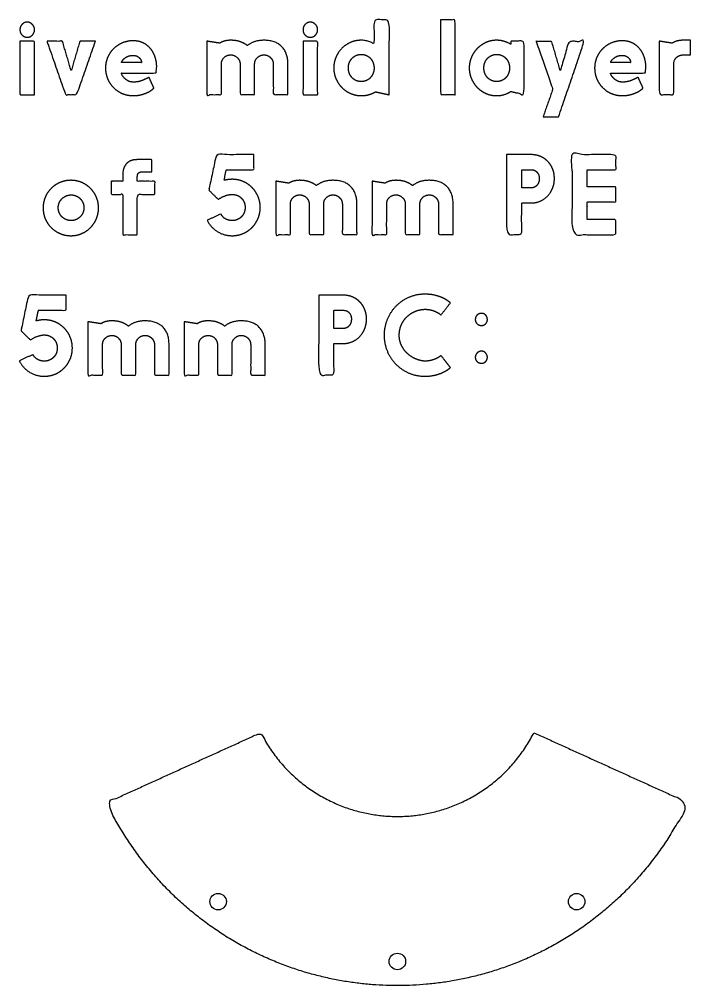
# Model space of a CAD drawing. Header units: millimetres. Extents: x 13 to 2477, y 20 to 1156.
# Drawn here: x 1615.3 to 1781.9, y 28.3 to 268.2 of the extents above; entities that cross this region are included whole.
import ezdxf

# ---------------------------------------------------------------- set-up
doc = ezdxf.new("R2010")
doc.units = ezdxf.units.MM
doc.header["$MEASUREMENT"] = 0
doc.layers.add('Work layer', color=254, linetype='Continuous', true_color=0xdddddd)

msp = doc.modelspace()

# ---------------------------------------------------------------- linework, layer by layer
at = {"layer": 'Work layer'}
for centre in [(1664.63, 49.15), (1753.6, 49.15), (1709.12, 34.29)]:
    msp.add_circle(centre, 2.05, dxfattribs=at)
for points, knots in [([(1615.45, 265.63), (1615.45, 266.37), (1615.98, 266.93), (1616.51, 267.5), (1617.28, 267.5), (1617.99, 267.5), (1618.53, 266.93), (1619.08, 266.37), (1619.08, 265.63), (1619.08, 264.84), (1618.53, 264.29), (1617.99, 263.75), (1617.28, 263.75), (1616.51, 263.75), (1615.98, 264.29), (1615.45, 264.84), (1615.45, 265.63)], [0, 0, 0, 1, 1, 2, 2, 3, 3, 4, 4, 5, 5, 6, 6, 7, 7, 8, 8, 8]), ([(1685.7, 265.63), (1685.7, 266.37), (1686.23, 266.93), (1686.76, 267.5), (1687.53, 267.5), (1688.24, 267.5), (1688.78, 266.93), (1689.33, 266.37), (1689.33, 265.63), (1689.33, 264.84), (1688.78, 264.29), (1688.24, 263.75), (1687.53, 263.75), (1686.76, 263.75), (1686.23, 264.29), (1685.7, 264.84), (1685.7, 265.63)], [0, 0, 0, 1, 1, 2, 2, 3, 3, 4, 4, 5, 5, 6, 6, 7, 7, 8, 8, 8]), ([(1707.08, 249.46), (1705.4, 249.83), (1703.73, 250.21), (1703.02, 249.81), (1702.11, 249.53), (1701.21, 249.25), (1700.17, 249.25), (1698.77, 249.25), (1697.52, 249.79), (1696.27, 250.34), (1695.34, 251.27), (1694.41, 252.2), (1693.87, 253.46), (1693.33, 254.71), (1693.33, 256.12), (1693.33, 257.53), (1693.86, 258.79), (1694.4, 260.04), (1695.32, 260.97), (1696.23, 261.9), (1697.46, 262.45), (1698.69, 263), (1700.08, 263), (1701, 263), (1701.81, 262.77), (1702.62, 262.55), (1703.33, 262.16), (1703.33, 265.13), (1703.33, 268.1), (1705.2, 268.1), (1707.08, 268.1), (1707.08, 258.78), (1707.08, 249.46)], [0, 0, 0, 1, 1, 2, 2, 3, 3, 4, 4, 5, 5, 6, 6, 7, 7, 8, 8, 9, 9, 10, 10, 11, 11, 12, 12, 13, 13, 14, 14, 15, 15, 16, 16, 16]), ([(1719.83, 268.05), (1721.64, 268.05), (1723.45, 268.05), (1723.45, 258.77), (1723.45, 249.5), (1721.64, 249.5), (1719.83, 249.5), (1719.83, 258.77), (1719.83, 268.05)], [0, 0, 0, 1, 1, 2, 2, 3, 3, 4, 4, 4]), ([(1615.45, 262.75), (1617.26, 262.75), (1619.08, 262.75), (1619.08, 256.11), (1619.08, 249.47), (1617.26, 249.47), (1615.45, 249.47), (1615.45, 256.11), (1615.45, 262.75)], [0, 0, 0, 1, 1, 2, 2, 3, 3, 4, 4, 4]), ([(1634.18, 262.75), (1631.87, 256.12), (1629.57, 249.5), (1628.17, 249.5), (1626.78, 249.5), (1624.48, 256.12), (1622.17, 262.75), (1624.09, 262.75), (1626.01, 262.75), (1627.06, 259.19), (1628.11, 255.64), (1628.11, 255.62), (1628.11, 255.59), (1628.11, 255.54), (1628.16, 255.54), (1628.19, 255.56), (1628.21, 255.59), (1628.21, 255.62), (1628.24, 255.64), (1629.27, 259.19), (1630.31, 262.75), (1632.24, 262.75), (1634.18, 262.75)], [0, 0, 0, 1, 1, 2, 2, 3, 3, 4, 4, 5, 5, 6, 6, 7, 7, 8, 8, 9, 9, 10, 10, 11, 11, 11]), ([(1643.56, 252.62), (1644.8, 252.62), (1645.72, 252.99), (1646.63, 253.36), (1647.32, 253.71), (1647.41, 253.75), (1647.51, 253.79), (1648.1, 252.46), (1648.7, 251.13), (1648.22, 250.65), (1647.59, 250.3), (1646.95, 249.94), (1646.27, 249.71), (1645.6, 249.48), (1644.9, 249.36), (1644.19, 249.25), (1643.56, 249.25), (1642.13, 249.25), (1640.88, 249.77), (1639.64, 250.3), (1638.69, 251.24), (1637.75, 252.18), (1637.22, 253.43), (1636.69, 254.67), (1636.69, 256.1), (1636.69, 257.5), (1637.22, 258.74), (1637.75, 259.99), (1638.68, 260.9), (1639.61, 261.81), (1640.85, 262.34), (1642.1, 262.87), (1643.5, 262.87), (1645.04, 262.87), (1646.15, 262.28), (1647.27, 261.68), (1647.98, 260.76), (1648.7, 259.83), (1649.04, 258.71), (1649.39, 257.59), (1649.39, 256.51), (1649.39, 255.66), (1649.17, 254.87), (1644.94, 254.87), (1640.7, 254.87), (1640.62, 254.87), (1640.62, 254.72), (1640.99, 253.88), (1641.77, 253.25), (1642.55, 252.62), (1643.56, 252.62)], [0, 0, 0, 1, 1, 2, 2, 3, 3, 4, 4, 5, 5, 6, 6, 7, 7, 8, 8, 9, 9, 10, 10, 11, 11, 12, 12, 13, 13, 14, 14, 15, 15, 16, 16, 17, 17, 18, 18, 19, 19, 20, 20, 21, 21, 22, 22, 23, 23, 24, 24, 25, 25, 25]), ([(1661.83, 262.78), (1663.45, 262.53), (1665.07, 262.28), (1665.66, 262.68), (1666.37, 262.84), (1667.07, 263), (1667.76, 263), (1669.07, 263), (1670.09, 262.65), (1671.12, 262.31), (1671.89, 261.67), (1673.46, 263), (1676.02, 263), (1678.84, 263), (1680.39, 261.46), (1681.95, 259.93), (1681.95, 257.12), (1681.95, 253.32), (1681.95, 249.51), (1680.14, 249.51), (1678.33, 249.51), (1678.33, 253.29), (1678.33, 257.07), (1678.33, 258.02), (1677.65, 258.69), (1676.97, 259.37), (1676.01, 259.37), (1675.08, 259.37), (1674.42, 258.76), (1673.75, 258.15), (1673.7, 257.22), (1673.7, 253.37), (1673.7, 249.51), (1671.89, 249.51), (1670.08, 249.51), (1670.08, 253.29), (1670.08, 257.07), (1670.08, 258.02), (1669.4, 258.69), (1668.72, 259.37), (1667.76, 259.37), (1666.83, 259.37), (1666.17, 258.76), (1665.5, 258.15), (1665.45, 257.22), (1665.45, 253.37), (1665.45, 249.51), (1663.64, 249.51), (1661.83, 249.51), (1661.83, 256.15), (1661.83, 262.78)], [0, 0, 0, 1, 1, 2, 2, 3, 3, 4, 4, 5, 5, 6, 6, 7, 7, 8, 8, 9, 9, 10, 10, 11, 11, 12, 12, 13, 13, 14, 14, 15, 15, 16, 16, 17, 17, 18, 18, 19, 19, 20, 20, 21, 21, 22, 22, 23, 23, 24, 24, 25, 25, 25]), ([(1685.7, 262.75), (1687.51, 262.75), (1689.33, 262.75), (1689.33, 256.11), (1689.33, 249.47), (1687.51, 249.47), (1685.7, 249.47), (1685.7, 256.11), (1685.7, 262.75)], [0, 0, 0, 1, 1, 2, 2, 3, 3, 4, 4, 4]), ([(1726.95, 256.12), (1726.95, 257.53), (1727.49, 258.79), (1728.03, 260.04), (1728.95, 260.97), (1729.87, 261.9), (1731.1, 262.45), (1732.33, 263), (1733.73, 263), (1734.7, 263), (1735.59, 262.73), (1736.48, 262.47), (1737.24, 262), (1737.26, 262.4), (1737.27, 262.8), (1738.92, 262.8), (1740.58, 262.8), (1740.58, 256.15), (1740.58, 249.5), (1738.93, 249.89), (1737.28, 250.29), (1735.7, 249.25), (1733.75, 249.25), (1732.35, 249.25), (1731.12, 249.79), (1729.88, 250.34), (1728.95, 251.27), (1728.03, 252.2), (1727.49, 253.46), (1726.95, 254.71), (1726.95, 256.12)], [0, 0, 0, 1, 1, 2, 2, 3, 3, 4, 4, 5, 5, 6, 6, 7, 7, 8, 8, 9, 9, 10, 10, 11, 11, 12, 12, 13, 13, 14, 14, 15, 15, 15]), ([(1749.11, 244), (1747.19, 244), (1745.27, 244), (1746.43, 247.31), (1747.6, 250.62), (1747.63, 250.7), (1747.63, 250.86), (1747.63, 250.99), (1747.6, 251.07), (1745.57, 256.9), (1743.55, 262.73), (1745.48, 262.73), (1747.41, 262.73), (1748.45, 259.18), (1749.48, 255.63), (1749.51, 255.6), (1749.51, 255.58), (1749.51, 255.52), (1749.54, 255.52), (1749.56, 255.55), (1749.59, 255.58), (1749.59, 255.6), (1749.61, 255.63), (1750.65, 259.18), (1751.68, 262.73), (1753.59, 262.73), (1755.5, 262.73), (1752.31, 253.36), (1749.11, 244)], [0, 0, 0, 1, 1, 2, 2, 3, 3, 4, 4, 5, 5, 6, 6, 7, 7, 8, 8, 9, 9, 10, 10, 11, 11, 12, 12, 13, 13, 14, 14, 14]), ([(1764.93, 252.62), (1766.18, 252.62), (1767.09, 252.99), (1768.01, 253.36), (1768.7, 253.71), (1768.79, 253.75), (1768.88, 253.79), (1769.48, 252.46), (1770.07, 251.13), (1769.6, 250.65), (1768.96, 250.3), (1768.32, 249.94), (1767.65, 249.71), (1766.97, 249.48), (1766.27, 249.36), (1765.57, 249.25), (1764.93, 249.25), (1763.5, 249.25), (1762.26, 249.77), (1761.01, 250.3), (1760.07, 251.24), (1759.13, 252.18), (1758.6, 253.43), (1758.07, 254.67), (1758.07, 256.1), (1758.07, 257.5), (1758.6, 258.74), (1759.13, 259.99), (1760.06, 260.9), (1760.98, 261.81), (1762.23, 262.34), (1763.48, 262.87), (1764.88, 262.87), (1766.42, 262.87), (1767.53, 262.28), (1768.64, 261.68), (1769.36, 260.76), (1770.07, 259.83), (1770.42, 258.71), (1770.76, 257.59), (1770.76, 256.51), (1770.76, 255.66), (1770.55, 254.87), (1766.31, 254.87), (1762.07, 254.87), (1761.99, 254.87), (1761.99, 254.72), (1762.36, 253.88), (1763.14, 253.25), (1763.92, 252.62), (1764.93, 252.62)], [0, 0, 0, 1, 1, 2, 2, 3, 3, 4, 4, 5, 5, 6, 6, 7, 7, 8, 8, 9, 9, 10, 10, 11, 11, 12, 12, 13, 13, 14, 14, 15, 15, 16, 16, 17, 17, 18, 18, 19, 19, 20, 20, 21, 21, 22, 22, 23, 23, 24, 24, 25, 25, 25]), ([(1774.08, 262.78), (1775.7, 262.53), (1777.33, 262.28), (1777.91, 262.68), (1778.62, 262.84), (1779.32, 263), (1780.01, 263), (1780.95, 263), (1781.89, 263), (1781.89, 261.18), (1781.89, 259.36), (1780.95, 259.36), (1780.01, 259.36), (1779.08, 259.36), (1778.42, 258.77), (1777.75, 258.17), (1777.7, 257.24), (1777.7, 253.39), (1777.7, 249.53), (1775.89, 249.53), (1774.08, 249.53), (1774.08, 256.16), (1774.08, 262.78)], [0, 0, 0, 1, 1, 2, 2, 3, 3, 4, 4, 5, 5, 6, 6, 7, 7, 8, 8, 9, 9, 10, 10, 11, 11, 11]), ([(1643.48, 259.25), (1642.55, 259.25), (1641.82, 258.81), (1641.09, 258.37), (1640.7, 257.65), (1640.7, 257.62), (1640.68, 257.61), (1640.67, 257.6), (1640.67, 257.57), (1640.67, 257.5), (1640.77, 257.5), (1643.13, 257.5), (1645.49, 257.5), (1645.6, 257.5), (1645.6, 257.55), (1645.6, 258.19), (1645, 258.72), (1644.4, 259.25), (1643.48, 259.25)], [0, 0, 0, 1, 1, 2, 2, 3, 3, 4, 4, 5, 5, 6, 6, 7, 7, 8, 8, 9, 9, 9]), ([(1696.95, 256.12), (1696.95, 255.41), (1697.2, 254.79), (1697.44, 254.16), (1697.87, 253.71), (1698.3, 253.26), (1698.88, 253), (1699.47, 252.75), (1700.14, 252.75), (1700.81, 252.75), (1701.4, 253), (1701.98, 253.26), (1702.41, 253.71), (1702.83, 254.16), (1703.08, 254.79), (1703.33, 255.41), (1703.33, 256.12), (1703.33, 256.83), (1703.08, 257.45), (1702.83, 258.08), (1702.41, 258.53), (1701.98, 258.98), (1701.4, 259.24), (1700.81, 259.5), (1700.14, 259.5), (1699.47, 259.5), (1698.88, 259.24), (1698.3, 258.98), (1697.87, 258.53), (1697.44, 258.08), (1697.2, 257.45), (1696.95, 256.83), (1696.95, 256.12)], [0, 0, 0, 1, 1, 2, 2, 3, 3, 4, 4, 5, 5, 6, 6, 7, 7, 8, 8, 9, 9, 10, 10, 11, 11, 12, 12, 13, 13, 14, 14, 15, 15, 16, 16, 16]), ([(1730.58, 256.12), (1730.58, 255.41), (1730.82, 254.79), (1731.07, 254.16), (1731.5, 253.71), (1731.92, 253.26), (1732.51, 253), (1733.09, 252.75), (1733.76, 252.75), (1734.44, 252.75), (1735.02, 253), (1735.6, 253.26), (1736.03, 253.71), (1736.46, 254.16), (1736.71, 254.79), (1736.95, 255.41), (1736.95, 256.12), (1736.95, 256.83), (1736.71, 257.45), (1736.46, 258.08), (1736.03, 258.53), (1735.6, 258.98), (1735.02, 259.24), (1734.44, 259.5), (1733.76, 259.5), (1733.09, 259.5), (1732.51, 259.24), (1731.92, 258.98), (1731.5, 258.53), (1731.07, 258.08), (1730.82, 257.45), (1730.58, 256.83), (1730.58, 256.12)], [0, 0, 0, 1, 1, 2, 2, 3, 3, 4, 4, 5, 5, 6, 6, 7, 7, 8, 8, 9, 9, 10, 10, 11, 11, 12, 12, 13, 13, 14, 14, 15, 15, 16, 16, 16]), ([(1764.85, 259.25), (1763.92, 259.25), (1763.2, 258.81), (1762.47, 258.37), (1762.07, 257.65), (1762.07, 257.62), (1762.06, 257.61), (1762.04, 257.6), (1762.04, 257.57), (1762.04, 257.5), (1762.15, 257.5), (1764.51, 257.5), (1766.87, 257.5), (1766.97, 257.5), (1766.97, 257.55), (1766.97, 258.19), (1766.38, 258.72), (1765.78, 259.25), (1764.85, 259.25)], [0, 0, 0, 1, 1, 2, 2, 3, 3, 4, 4, 5, 5, 6, 6, 7, 7, 8, 8, 9, 9, 9]), ([(1756.21, 218.65), (1756.21, 218.48), (1756.36, 218.48), (1759.85, 218.48), (1763.33, 218.48), (1763.33, 216.61), (1763.33, 214.73), (1757.89, 214.73), (1752.46, 214.73), (1752.46, 224.67), (1752.46, 234.61), (1757.89, 234.61), (1763.33, 234.61), (1763.33, 232.73), (1763.33, 230.86), (1759.85, 230.86), (1756.36, 230.86), (1756.21, 230.86), (1756.21, 230.7), (1756.21, 228.73), (1756.21, 226.77), (1756.21, 226.61), (1756.36, 226.61), (1759.85, 226.61), (1763.33, 226.61), (1763.33, 224.73), (1763.33, 222.86), (1759.85, 222.86), (1756.36, 222.86), (1756.21, 222.86), (1756.21, 222.7), (1756.21, 220.67), (1756.21, 218.65)], [0, 0, 0, 1, 1, 2, 2, 3, 3, 4, 4, 5, 5, 6, 6, 7, 7, 8, 8, 9, 9, 10, 10, 11, 11, 12, 12, 13, 13, 14, 14, 15, 15, 16, 16, 16]), ([(1640.96, 229.53), (1640.96, 231.31), (1641.86, 232.33), (1642.77, 233.36), (1644.55, 233.36), (1646.36, 233.36), (1648.16, 233.36), (1648.16, 231.86), (1648.16, 230.36), (1647.1, 230.36), (1646.04, 230.36), (1645.32, 230.36), (1644.95, 230.1), (1644.58, 229.85), (1644.58, 229.03), (1644.58, 228.51), (1644.58, 227.98), (1646.77, 227.98), (1648.95, 227.98), (1648.95, 226.36), (1648.95, 224.73), (1646.77, 224.73), (1644.58, 224.73), (1644.58, 219.72), (1644.58, 214.72), (1642.77, 214.72), (1640.96, 214.72), (1640.96, 219.72), (1640.96, 224.73), (1639.52, 224.73), (1638.08, 224.73), (1638.08, 226.36), (1638.08, 227.98), (1639.52, 227.98), (1640.96, 227.98), (1640.96, 228.75), (1640.96, 229.53)], [0, 0, 0, 1, 1, 2, 2, 3, 3, 4, 4, 5, 5, 6, 6, 7, 7, 8, 8, 9, 9, 10, 10, 11, 11, 12, 12, 13, 13, 14, 14, 15, 15, 16, 16, 17, 17, 18, 18, 18]), ([(1673.53, 234.61), (1673.53, 232.73), (1673.53, 230.86), (1670.17, 230.86), (1666.8, 230.86), (1666.67, 230.86), (1666.61, 230.7), (1666.38, 229.51), (1666.14, 228.32), (1666.14, 228.27), (1666.17, 228.24), (1666.22, 228.24), (1666.27, 228.24), (1667.15, 228.48), (1668.15, 228.48), (1669.58, 228.48), (1670.85, 227.94), (1672.12, 227.39), (1673.06, 226.43), (1674.01, 225.48), (1674.54, 224.2), (1675.08, 222.92), (1675.08, 221.48), (1675.08, 220.05), (1674.54, 218.77), (1674.01, 217.49), (1673.06, 216.53), (1672.12, 215.58), (1670.85, 215.03), (1669.58, 214.48), (1668.15, 214.48), (1666.09, 214.48), (1664.43, 215.53), (1662.77, 216.57), (1661.92, 218.31), (1663.62, 219.09), (1665.32, 219.88), (1665.69, 219.11), (1666.46, 218.67), (1667.22, 218.23), (1668.15, 218.23), (1668.81, 218.23), (1669.4, 218.48), (1669.98, 218.72), (1670.42, 219.16), (1670.85, 219.61), (1671.09, 220.2), (1671.33, 220.8), (1671.33, 221.5), (1671.33, 222.17), (1671.09, 222.76), (1670.85, 223.36), (1670.42, 223.8), (1669.98, 224.25), (1669.4, 224.49), (1668.81, 224.73), (1668.15, 224.73), (1667.44, 224.73), (1666.8, 224.53), (1666.17, 224.33), (1665.69, 224.11), (1665.13, 223.81), (1664.68, 223.48), (1663.53, 224.62), (1662.37, 225.76), (1662.37, 225.89), (1662.39, 226.01), (1662.4, 226.13), (1662.43, 226.26), (1663.3, 230.43), (1664.18, 234.61), (1668.86, 234.61), (1673.53, 234.61)], [0, 0, 0, 1, 1, 2, 2, 3, 3, 4, 4, 5, 5, 6, 6, 7, 7, 8, 8, 9, 9, 10, 10, 11, 11, 12, 12, 13, 13, 14, 14, 15, 15, 16, 16, 17, 17, 18, 18, 19, 19, 20, 20, 21, 21, 22, 22, 23, 23, 24, 24, 25, 25, 26, 26, 27, 27, 28, 28, 29, 29, 30, 30, 31, 31, 32, 32, 33, 33, 34, 34, 35, 35, 36, 36, 36]), ([(1736.23, 234.61), (1739.27, 234.61), (1742.32, 234.61), (1743.59, 234.61), (1744.64, 234.15), (1745.7, 233.68), (1746.47, 232.89), (1747.24, 232.1), (1747.66, 231.02), (1748.08, 229.94), (1748.08, 228.67), (1748.08, 227.41), (1747.65, 226.31), (1747.23, 225.22), (1746.45, 224.39), (1745.68, 223.56), (1744.61, 223.08), (1743.55, 222.61), (1742.27, 222.61), (1741.17, 222.61), (1740.08, 222.61), (1739.96, 222.61), (1739.96, 222.45), (1739.96, 218.62), (1739.96, 214.79), (1738.08, 214.79), (1736.21, 214.79), (1736.22, 224.7), (1736.23, 234.61)], [0, 0, 0, 1, 1, 2, 2, 3, 3, 4, 4, 5, 5, 6, 6, 7, 7, 8, 8, 9, 9, 10, 10, 11, 11, 12, 12, 13, 13, 14, 14, 14]), ([(1739.96, 226.52), (1739.96, 226.36), (1740.08, 226.36), (1741.19, 226.36), (1742.3, 226.36), (1742.9, 226.36), (1743.29, 226.6), (1743.68, 226.84), (1743.91, 227.2), (1744.14, 227.56), (1744.24, 227.95), (1744.33, 228.35), (1744.33, 228.67), (1744.33, 228.99), (1744.24, 229.37), (1744.14, 229.74), (1743.91, 230.07), (1743.68, 230.41), (1743.29, 230.63), (1742.9, 230.86), (1742.3, 230.86), (1741.19, 230.86), (1740.08, 230.86), (1739.96, 230.86), (1739.96, 230.7), (1739.96, 228.61), (1739.96, 226.52)], [0, 0, 0, 1, 1, 2, 2, 3, 3, 4, 4, 5, 5, 6, 6, 7, 7, 8, 8, 9, 9, 10, 10, 11, 11, 12, 12, 13, 13, 13]), ([(1621.21, 221.39), (1621.21, 222.8), (1621.74, 224.05), (1622.27, 225.3), (1623.22, 226.23), (1624.16, 227.17), (1625.42, 227.7), (1626.67, 228.23), (1628.11, 228.23), (1629.52, 228.23), (1630.77, 227.7), (1632.02, 227.17), (1632.96, 226.23), (1633.89, 225.3), (1634.42, 224.05), (1634.96, 222.8), (1634.96, 221.39), (1634.96, 219.95), (1634.42, 218.69), (1633.89, 217.44), (1632.96, 216.49), (1632.02, 215.55), (1630.77, 215.02), (1629.52, 214.48), (1628.11, 214.48), (1626.67, 214.48), (1625.42, 215.02), (1624.16, 215.55), (1623.22, 216.49), (1622.27, 217.44), (1621.74, 218.69), (1621.21, 219.95), (1621.21, 221.39)], [0, 0, 0, 1, 1, 2, 2, 3, 3, 4, 4, 5, 5, 6, 6, 7, 7, 8, 8, 9, 9, 10, 10, 11, 11, 12, 12, 13, 13, 14, 14, 15, 15, 16, 16, 16]), ([(1678.96, 228.02), (1680.58, 227.77), (1682.2, 227.51), (1682.79, 227.91), (1683.5, 228.07), (1684.2, 228.23), (1684.89, 228.23), (1686.2, 228.23), (1687.22, 227.89), (1688.25, 227.54), (1689.02, 226.91), (1690.59, 228.23), (1693.15, 228.23), (1695.97, 228.23), (1697.52, 226.7), (1699.08, 225.17), (1699.08, 222.36), (1699.08, 218.55), (1699.08, 214.75), (1697.27, 214.75), (1695.46, 214.75), (1695.46, 218.53), (1695.46, 222.3), (1695.46, 223.26), (1694.78, 223.93), (1694.1, 224.61), (1693.14, 224.61), (1692.21, 224.61), (1691.55, 224), (1690.88, 223.39), (1690.83, 222.46), (1690.83, 218.61), (1690.83, 214.75), (1689.02, 214.75), (1687.21, 214.75), (1687.21, 218.53), (1687.21, 222.3), (1687.21, 223.26), (1686.53, 223.93), (1685.85, 224.61), (1684.89, 224.61), (1683.96, 224.61), (1683.3, 224), (1682.63, 223.39), (1682.58, 222.46), (1682.58, 218.61), (1682.58, 214.75), (1680.77, 214.75), (1678.96, 214.75), (1678.96, 221.39), (1678.96, 228.02)], [0, 0, 0, 1, 1, 2, 2, 3, 3, 4, 4, 5, 5, 6, 6, 7, 7, 8, 8, 9, 9, 10, 10, 11, 11, 12, 12, 13, 13, 14, 14, 15, 15, 16, 16, 17, 17, 18, 18, 19, 19, 20, 20, 21, 21, 22, 22, 23, 23, 24, 24, 25, 25, 25]), ([(1702.83, 228.02), (1704.46, 227.77), (1706.08, 227.51), (1706.67, 227.91), (1707.37, 228.07), (1708.08, 228.23), (1708.77, 228.23), (1710.07, 228.23), (1711.1, 227.89), (1712.12, 227.54), (1712.89, 226.91), (1714.46, 228.23), (1717.02, 228.23), (1719.84, 228.23), (1721.4, 226.7), (1722.96, 225.17), (1722.96, 222.36), (1722.96, 218.55), (1722.96, 214.75), (1721.14, 214.75), (1719.33, 214.75), (1719.33, 218.53), (1719.33, 222.3), (1719.33, 223.26), (1718.65, 223.93), (1717.98, 224.61), (1717.02, 224.61), (1716.09, 224.61), (1715.42, 224), (1714.76, 223.39), (1714.71, 222.46), (1714.71, 218.61), (1714.71, 214.75), (1712.89, 214.75), (1711.08, 214.75), (1711.08, 218.53), (1711.08, 222.3), (1711.08, 223.26), (1710.4, 223.93), (1709.73, 224.61), (1708.77, 224.61), (1707.84, 224.61), (1707.17, 224), (1706.51, 223.39), (1706.46, 222.46), (1706.46, 218.61), (1706.46, 214.75), (1704.64, 214.75), (1702.83, 214.75), (1702.83, 221.39), (1702.83, 228.02)], [0, 0, 0, 1, 1, 2, 2, 3, 3, 4, 4, 5, 5, 6, 6, 7, 7, 8, 8, 9, 9, 10, 10, 11, 11, 12, 12, 13, 13, 14, 14, 15, 15, 16, 16, 17, 17, 18, 18, 19, 19, 20, 20, 21, 21, 22, 22, 23, 23, 24, 24, 25, 25, 25]), ([(1624.96, 221.43), (1624.96, 220.75), (1625.21, 220.17), (1625.45, 219.6), (1625.89, 219.16), (1626.32, 218.73), (1626.9, 218.48), (1627.47, 218.23), (1628.16, 218.23), (1628.81, 218.23), (1629.39, 218.48), (1629.97, 218.73), (1630.4, 219.16), (1630.83, 219.6), (1631.08, 220.17), (1631.33, 220.75), (1631.33, 221.43), (1631.33, 222.09), (1631.08, 222.67), (1630.83, 223.24), (1630.4, 223.68), (1629.97, 224.11), (1629.39, 224.36), (1628.81, 224.61), (1628.16, 224.61), (1627.47, 224.61), (1626.9, 224.36), (1626.32, 224.11), (1625.89, 223.68), (1625.45, 223.24), (1625.21, 222.67), (1624.96, 222.09), (1624.96, 221.43)], [0, 0, 0, 1, 1, 2, 2, 3, 3, 4, 4, 5, 5, 6, 6, 7, 7, 8, 8, 9, 9, 10, 10, 11, 11, 12, 12, 13, 13, 14, 14, 15, 15, 16, 16, 16]), ([(1626.91, 199.71), (1626.91, 197.84), (1626.91, 195.96), (1623.54, 195.96), (1620.18, 195.96), (1620.04, 195.96), (1619.99, 195.81), (1619.75, 194.62), (1619.51, 193.43), (1619.51, 193.38), (1619.54, 193.35), (1619.59, 193.35), (1619.65, 193.35), (1620.52, 193.59), (1621.53, 193.59), (1622.96, 193.59), (1624.23, 193.04), (1625.49, 192.5), (1626.44, 191.54), (1627.38, 190.58), (1627.92, 189.3), (1628.46, 188.03), (1628.46, 186.59), (1628.46, 185.15), (1627.92, 183.87), (1627.38, 182.6), (1626.44, 181.64), (1625.49, 180.68), (1624.23, 180.13), (1622.96, 179.59), (1621.53, 179.59), (1619.46, 179.59), (1617.81, 180.63), (1616.15, 181.67), (1615.3, 183.42), (1617, 184.2), (1618.69, 184.98), (1619.06, 184.21), (1619.83, 183.78), (1620.6, 183.34), (1621.53, 183.34), (1622.19, 183.34), (1622.77, 183.58), (1623.36, 183.83), (1623.79, 184.27), (1624.23, 184.71), (1624.47, 185.31), (1624.71, 185.9), (1624.71, 186.6), (1624.71, 187.28), (1624.47, 187.87), (1624.23, 188.46), (1623.79, 188.91), (1623.36, 189.35), (1622.77, 189.6), (1622.19, 189.84), (1621.53, 189.84), (1620.81, 189.84), (1620.18, 189.63), (1619.54, 189.43), (1619.06, 189.21), (1618.51, 188.91), (1618.06, 188.59), (1616.9, 189.73), (1615.75, 190.86), (1615.75, 190.99), (1615.76, 191.11), (1615.78, 191.23), (1615.81, 191.36), (1616.68, 195.54), (1617.55, 199.71), (1622.23, 199.71), (1626.91, 199.71)], [0, 0, 0, 1, 1, 2, 2, 3, 3, 4, 4, 5, 5, 6, 6, 7, 7, 8, 8, 9, 9, 10, 10, 11, 11, 12, 12, 13, 13, 14, 14, 15, 15, 16, 16, 17, 17, 18, 18, 19, 19, 20, 20, 21, 21, 22, 22, 23, 23, 24, 24, 25, 25, 26, 26, 27, 27, 28, 28, 29, 29, 30, 30, 31, 31, 32, 32, 33, 33, 34, 34, 35, 35, 36, 36, 36]), ([(1689.61, 199.71), (1692.65, 199.71), (1695.69, 199.71), (1696.96, 199.71), (1698.02, 199.25), (1699.08, 198.79), (1699.84, 198), (1700.61, 197.21), (1701.03, 196.13), (1701.46, 195.05), (1701.46, 193.78), (1701.46, 192.51), (1701.03, 191.42), (1700.6, 190.33), (1699.83, 189.49), (1699.06, 188.66), (1697.99, 188.19), (1696.92, 187.71), (1695.64, 187.71), (1694.55, 187.71), (1693.46, 187.71), (1693.33, 187.71), (1693.33, 187.55), (1693.33, 183.72), (1693.33, 179.9), (1691.46, 179.9), (1689.58, 179.9), (1689.6, 189.8), (1689.61, 199.71)], [0, 0, 0, 1, 1, 2, 2, 3, 3, 4, 4, 5, 5, 6, 6, 7, 7, 8, 8, 9, 9, 10, 10, 11, 11, 12, 12, 13, 13, 14, 14, 14]), ([(1715.94, 196.21), (1714.59, 196.16), (1713.42, 195.65), (1712.26, 195.14), (1711.41, 194.28), (1710.56, 193.42), (1710.07, 192.27), (1709.58, 191.12), (1709.58, 189.78), (1709.58, 188.43), (1710.11, 187.29), (1710.64, 186.16), (1711.53, 185.3), (1712.42, 184.44), (1713.57, 183.93), (1714.72, 183.42), (1715.94, 183.34), (1717.08, 183.34), (1718.1, 183.71), (1719.12, 184.08), (1719.94, 184.74), (1721.11, 183.24), (1722.28, 181.74), (1722.14, 181.61), (1721.68, 181.27), (1721.22, 180.93), (1720.42, 180.55), (1719.63, 180.16), (1718.51, 179.88), (1717.4, 179.59), (1715.94, 179.59), (1713.82, 179.59), (1711.98, 180.39), (1710.14, 181.18), (1708.77, 182.57), (1707.41, 183.95), (1706.62, 185.8), (1705.83, 187.65), (1705.83, 189.78), (1705.83, 191.88), (1706.62, 193.74), (1707.41, 195.6), (1708.77, 196.99), (1710.14, 198.37), (1711.98, 199.17), (1713.82, 199.96), (1715.94, 199.96), (1717.4, 199.96), (1718.51, 199.68), (1719.63, 199.39), (1720.42, 199.01), (1721.22, 198.63), (1721.68, 198.27), (1722.14, 197.92), (1722.28, 197.81), (1721.11, 196.31), (1719.94, 194.81), (1719.12, 195.47), (1718.1, 195.84), (1717.08, 196.21), (1715.94, 196.21)], [0, 0, 0, 1, 1, 2, 2, 3, 3, 4, 4, 5, 5, 6, 6, 7, 7, 8, 8, 9, 9, 10, 10, 11, 11, 12, 12, 13, 13, 14, 14, 15, 15, 16, 16, 17, 17, 18, 18, 19, 19, 20, 20, 21, 21, 22, 22, 23, 23, 24, 24, 25, 25, 26, 26, 27, 27, 28, 28, 29, 29, 30, 30, 30]), ([(1693.33, 191.62), (1693.33, 191.46), (1693.46, 191.46), (1694.57, 191.46), (1695.68, 191.46), (1696.27, 191.46), (1696.66, 191.7), (1697.06, 191.94), (1697.29, 192.3), (1697.52, 192.66), (1697.61, 193.06), (1697.71, 193.46), (1697.71, 193.78), (1697.71, 194.1), (1697.61, 194.47), (1697.52, 194.84), (1697.29, 195.18), (1697.06, 195.51), (1696.66, 195.74), (1696.27, 195.96), (1695.68, 195.96), (1694.57, 195.96), (1693.46, 195.96), (1693.33, 195.96), (1693.33, 195.8), (1693.33, 193.71), (1693.33, 191.62)], [0, 0, 0, 1, 1, 2, 2, 3, 3, 4, 4, 5, 5, 6, 6, 7, 7, 8, 8, 9, 9, 10, 10, 11, 11, 12, 12, 13, 13, 13]), ([(1728.45, 193.63), (1728.45, 194.33), (1728.89, 194.76), (1729.33, 195.2), (1730.02, 195.2), (1730.61, 195.2), (1731.03, 194.76), (1731.45, 194.33), (1731.45, 193.63), (1731.45, 193.04), (1731.03, 192.62), (1730.61, 192.2), (1730.02, 192.2), (1729.33, 192.2), (1728.89, 192.62), (1728.45, 193.04), (1728.45, 193.63)], [0, 0, 0, 1, 1, 2, 2, 3, 3, 4, 4, 5, 5, 6, 6, 7, 7, 8, 8, 8]), ([(1632.33, 193.13), (1633.96, 192.87), (1635.58, 192.62), (1636.17, 193.02), (1636.87, 193.18), (1637.58, 193.34), (1638.27, 193.34), (1639.57, 193.34), (1640.6, 192.99), (1641.62, 192.65), (1642.39, 192.01), (1643.97, 193.34), (1646.52, 193.34), (1649.34, 193.34), (1650.9, 191.81), (1652.46, 190.27), (1652.46, 187.46), (1652.46, 183.66), (1652.46, 179.86), (1650.64, 179.86), (1648.83, 179.86), (1648.83, 183.63), (1648.83, 187.41), (1648.83, 188.36), (1648.15, 189.04), (1647.48, 189.71), (1646.52, 189.71), (1645.59, 189.71), (1644.93, 189.1), (1644.26, 188.49), (1644.21, 187.57), (1644.21, 183.71), (1644.21, 179.86), (1642.39, 179.86), (1640.58, 179.86), (1640.58, 183.63), (1640.58, 187.41), (1640.58, 188.36), (1639.9, 189.04), (1639.23, 189.71), (1638.27, 189.71), (1637.34, 189.71), (1636.68, 189.1), (1636.01, 188.49), (1635.96, 187.57), (1635.96, 183.71), (1635.96, 179.86), (1634.14, 179.86), (1632.33, 179.86), (1632.33, 186.49), (1632.33, 193.13)], [0, 0, 0, 1, 1, 2, 2, 3, 3, 4, 4, 5, 5, 6, 6, 7, 7, 8, 8, 9, 9, 10, 10, 11, 11, 12, 12, 13, 13, 14, 14, 15, 15, 16, 16, 17, 17, 18, 18, 19, 19, 20, 20, 21, 21, 22, 22, 23, 23, 24, 24, 25, 25, 25]), ([(1656.21, 193.13), (1657.83, 192.87), (1659.46, 192.62), (1660.04, 193.02), (1660.75, 193.18), (1661.45, 193.34), (1662.14, 193.34), (1663.45, 193.34), (1664.47, 192.99), (1665.5, 192.65), (1666.27, 192.01), (1667.84, 193.34), (1670.4, 193.34), (1673.22, 193.34), (1674.77, 191.81), (1676.33, 190.27), (1676.33, 187.46), (1676.33, 183.66), (1676.33, 179.86), (1674.52, 179.86), (1672.71, 179.86), (1672.71, 183.63), (1672.71, 187.41), (1672.71, 188.36), (1672.03, 189.04), (1671.35, 189.71), (1670.39, 189.71), (1669.47, 189.71), (1668.8, 189.1), (1668.14, 188.49), (1668.08, 187.57), (1668.08, 183.71), (1668.08, 179.86), (1666.27, 179.86), (1664.46, 179.86), (1664.46, 183.63), (1664.46, 187.41), (1664.46, 188.36), (1663.78, 189.04), (1663.1, 189.71), (1662.14, 189.71), (1661.22, 189.71), (1660.55, 189.1), (1659.89, 188.49), (1659.83, 187.57), (1659.83, 183.71), (1659.83, 179.86), (1658.02, 179.86), (1656.21, 179.86), (1656.21, 186.49), (1656.21, 193.13)], [0, 0, 0, 1, 1, 2, 2, 3, 3, 4, 4, 5, 5, 6, 6, 7, 7, 8, 8, 9, 9, 10, 10, 11, 11, 12, 12, 13, 13, 14, 14, 15, 15, 16, 16, 17, 17, 18, 18, 19, 19, 20, 20, 21, 21, 22, 22, 23, 23, 24, 24, 25, 25, 25]), ([(1728.45, 184.26), (1728.45, 184.85), (1728.89, 185.34), (1729.33, 185.82), (1730.02, 185.82), (1730.61, 185.82), (1731.03, 185.34), (1731.45, 184.85), (1731.45, 184.26), (1731.45, 183.67), (1731.03, 183.25), (1730.61, 182.82), (1730.02, 182.82), (1729.33, 182.82), (1728.89, 183.25), (1728.45, 183.67), (1728.45, 184.26)], [0, 0, 0, 1, 1, 2, 2, 3, 3, 4, 4, 5, 5, 6, 6, 7, 7, 8, 8, 8])]:
    msp.add_open_spline(points, degree=2, knots=knots, dxfattribs=at)
msp.add_rational_spline([(1742.99, 91.09), (1736.17, 77.66), (1723.44, 70.29), (1709.1, 70.29), (1694.76, 70.29), (1682.03, 77.66), (1675.21, 91.09), (1662.46, 85.29), (1649.71, 79.5), (1636.96, 73.71), (1650.97, 44.48), (1678.21, 28.29), (1709.1, 28.29), (1739.99, 28.29), (1767.23, 44.48), (1781.24, 73.71), (1768.49, 79.5), (1755.74, 85.29), (1742.99, 91.09)], [0.87632089397, 0.824309937311, 0.865968968133, 1.00129798644, 0.865968982381, 0.824309946083, 0.876320877543, 0.876320877543, 0.876320877543, 0.876320877543, 0.81958254375, 0.859994682647, 0.997557294234, 0.859994661483, 0.819582531315, 0.876320903731, 0.876320903731, 0.876320903731, 0.876320903731], degree=3, knots=[-513.599405, -513.599405, -513.599405, -513.599405, -472.283891, -472.283891, -472.283891, -430.968382, -430.968382, -430.968382, -388.949769, -388.949769, -388.949769, -300.202618, -300.202618, -300.202618, -211.455453, -211.455453, -211.455453, -169.436836, -169.436836, -169.436836, -169.436836], dxfattribs=at)

doc.saveas('drawing.dxf')
